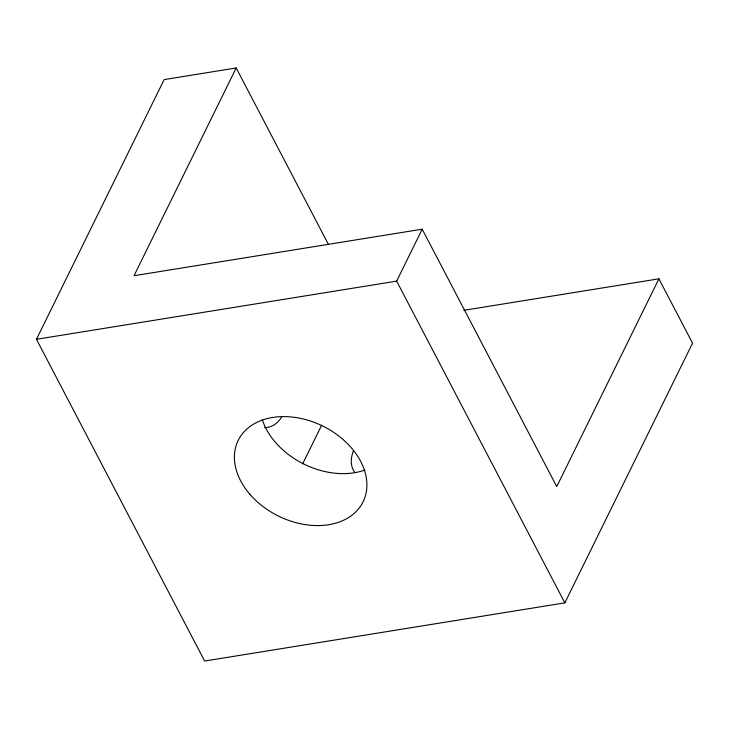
<?xml version="1.0" encoding="UTF-8"?>
<svg xmlns="http://www.w3.org/2000/svg" width="729" height="729" viewBox="0 0 729 729"><rect width="100%" height="100%" fill="white"/><g stroke="black" fill="none" stroke-linecap="round" stroke-linejoin="round"><path stroke-width="1.09" d="M463.817 310.326L658.907 278.824L692.55 343.168L564.847 602.865L204.649 661.039L36.45 339.295L164.153 79.598L236.187 67.961L328.533 244.607M236.187 67.961L134.027 275.726L422.191 229.188L556.746 486.58L658.907 278.824M302.644 463.863L321.671 425.162M564.847 602.865L396.649 281.13L422.191 229.188M36.45 339.295L396.649 281.13M281.458 417.498A69.592 33.835 80.8 0 1 264.6 427.595M364.91 470.023A69.592 50.164 26.2 0 1 262.303 419.704M355.059 472.711A69.592 34.372 -27.6 0 1 353.565 450.504M249.919 494.326A69.592 50.164 26.2 0 0 362.924 502.144A69.592 50.164 26.2 0 0 289.112 416.778A69.592 50.164 26.2 0 0 249.919 494.326"/></g></svg>
